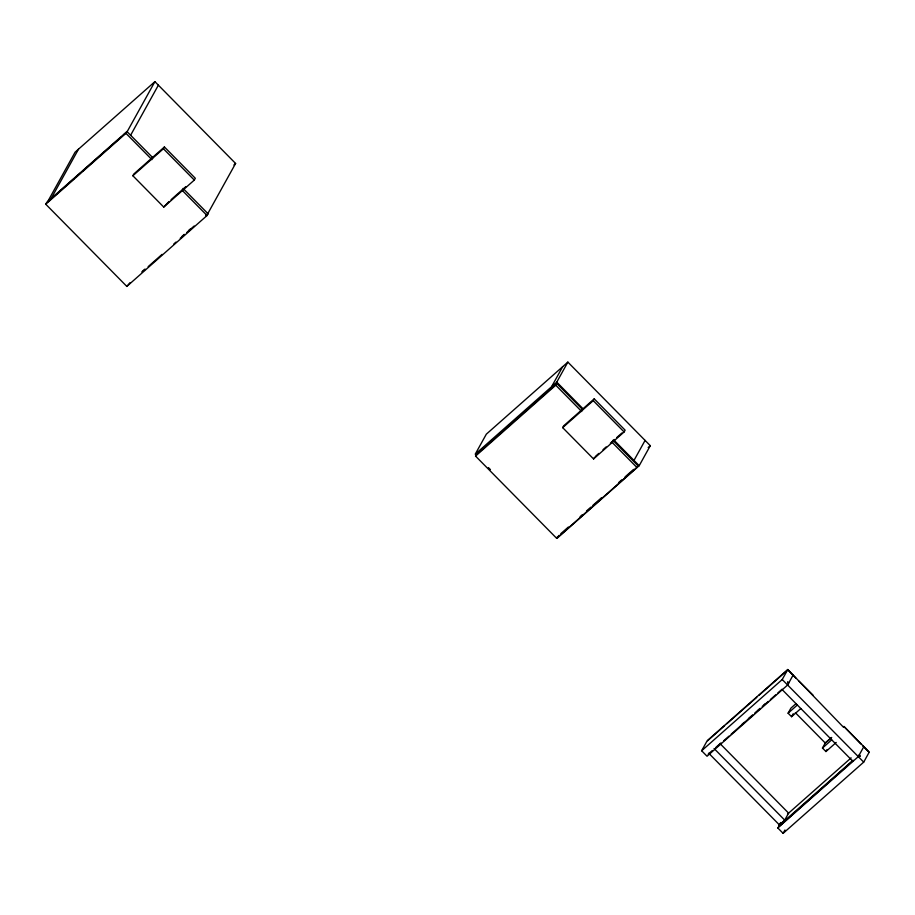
<?xml version="1.0" encoding="UTF-8"?>
<svg xmlns="http://www.w3.org/2000/svg" width="915" height="915" viewBox="0 0 915 915"><rect width="100%" height="100%" fill="white"/><g stroke="black" fill="none" stroke-linecap="round" stroke-linejoin="round"><path stroke-width="1.37" d="M183.069 188.421L208.037 213.733L207.042 215.528L126.842 286.418L45.75 204.217L46.745 202.409L126.945 131.52L152.919 157.849M50.76 199.23L78.518 149.156M45.75 204.217L125.95 133.327L126.945 131.52M206.127 215.048L207.842 213.527L235.601 163.465L154.898 81.652L127.139 131.726L123.96 134.539M130.616 135.248L158.375 85.175M132.869 175.76L133.865 173.964L164.414 146.96L195.307 178.276L194.312 180.072L163.751 207.076L132.869 175.76L163.419 148.756L164.414 146.96M163.751 207.076L168.966 201.552M126.842 286.418L129.976 282.724M612.878 440.309L637.846 465.609L636.851 467.416L556.652 538.306L475.56 456.105L476.566 454.298L556.766 383.408L582.729 409.737M551.596 386.69L562.702 366.663M567.86 362.111L486.322 434.179L475.217 454.206L556.755 382.138L567.86 362.111L650.29 445.685L639.196 465.712L557.658 537.78L558.962 535.424M475.56 456.105L555.76 385.215L556.766 383.408M562.679 427.648L563.674 425.852L594.224 398.849L625.117 430.164L624.121 431.96L593.572 458.964L562.679 427.648L593.229 400.644L594.224 398.849M593.572 458.964L594.567 457.168M556.652 538.306L557.647 536.499M633.981 460.428L645.086 440.401M793.179 674.995L787.632 685.015L707.043 756.236L701.645 750.758L707.192 740.738L787.781 669.517L843.516 727.276L843.962 726.476L869.25 752.107L863.703 762.126L783.114 833.348L777.716 827.869L852.711 760.868M701.645 750.758L782.222 679.536L787.781 669.517M800.831 708.53L791.578 716.708L788.101 713.185L790.88 708.176L796.016 703.635M791.578 716.708L793.248 713.7M780.667 822.528L778.825 825.868L853.043 760.262M836.23 742.454L825.948 751.547L822.471 748.024L825.25 743.014L831.415 737.559M708.713 753.228L779.374 824.861L784.727 820.137L788.604 813.126L719.933 743.518M825.948 751.547L827.057 749.545M783.114 833.348L784.967 830.008M863.84 746.629L858.293 756.648L777.716 827.869M154.898 81.652L75.076 152.199L47.328 202.272L74.104 178.608M76.22 176.732L80.463 172.981M82.59 171.105L120.78 137.341M171.071 199.687L185.825 186.649M233.885 164.975L235.601 163.465M141.814 271.892L145.005 269.079M182.131 236.264L184.247 234.389M188.49 230.637L190.617 228.761M142.809 271.378L144.947 269.49M148.15 266.654L162.058 254.37M173.816 243.973L175.955 242.086M180.232 238.3L184.51 234.526M186.649 232.627L194.14 226.016M205.898 215.62L208.037 213.733M595.619 456.23L598.776 453.44M602.996 449.711L606.153 446.92M610.374 443.192L614.583 439.475M616.687 437.61L621.96 432.955M648.175 447.549L650.29 445.685M560.861 533.662L568.341 527.051M580.11 516.655L582.249 514.768M586.526 510.982L590.804 507.196M592.943 505.309L601.487 497.749M618.597 482.628L621.811 479.792M625.014 476.955L633.569 469.395M707.581 740.773L724.691 725.652M726.83 723.754L756.762 697.287M758.901 695.4L787.781 669.883L795.81 678.026M708.153 754.235L712.396 750.483M715.576 747.669L720.883 742.991M742.088 724.245L744.204 722.37M748.447 718.618L752.69 714.878M754.806 713.002L760.113 708.313M762.229 706.437L765.409 703.624M717.371 746.4L720.551 743.586M723.731 740.773L729.026 736.095M731.154 734.219L752.359 715.473M757.654 710.783L759.782 708.919M764.025 705.168L768.257 701.416M770.384 699.54L775.68 694.862M777.807 692.987L782.051 689.235M788.101 713.185L797.354 705.008M813.069 695.16L798.818 681.08M843.962 726.476L860.832 743.941M822.471 748.024L831.724 739.846M787.506 814.11L851.122 757.883M831.701 737.501L825.25 743.014L795.352 712.705M593.229 400.644L624.121 431.96M556.755 382.138L582.832 408.57M613.919 440.092L639.196 465.712M555.76 385.215L581.723 411.533M611.883 442.105L636.851 467.416M862.845 745.977L868.861 752.084M788.741 683.013L787.586 681.835L788.41 683.608M859.402 754.646L860.226 756.419L859.071 755.241M782.222 679.536L863.703 762.126M782.279 689.738L852.952 761.371M488.427 467.599L490.429 469.624M163.419 148.756L194.312 180.072M125.95 133.327L151.913 159.645M182.074 190.217L207.042 215.528M714.055 748.504L784.727 820.137"/></g></svg>
